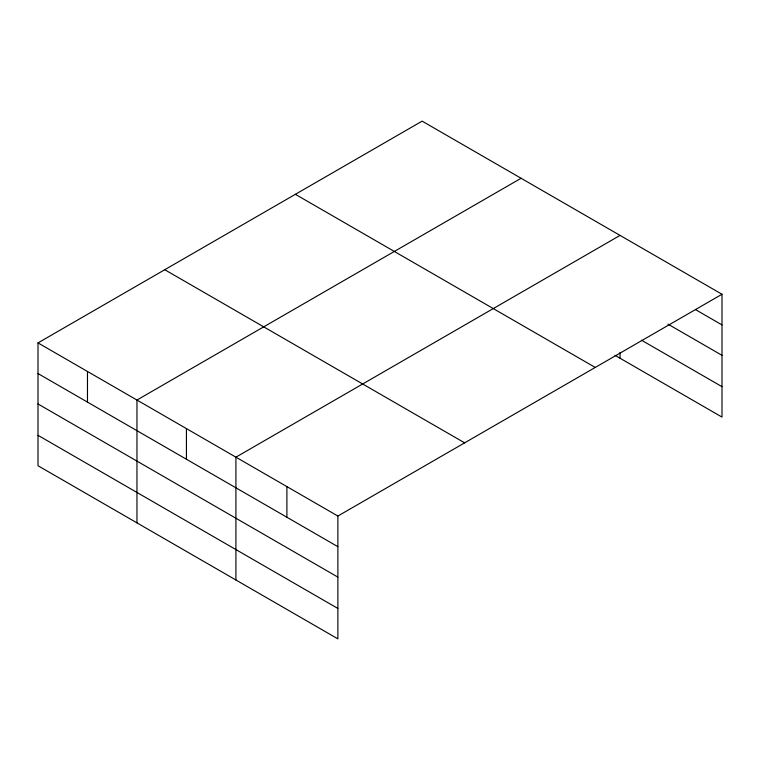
<?xml version="1.0" encoding="UTF-8"?>
<svg xmlns="http://www.w3.org/2000/svg" width="760" height="760" viewBox="0 0 760 760"><rect width="100%" height="100%" fill="white"/><g stroke="black" fill="none" stroke-linecap="round" stroke-linejoin="round"><path stroke-width="1.14" d="M722 294.262L422.123 121.135L38 342.902L38 465.737L337.877 638.865L337.877 516.04L722 294.262L722 417.097L614.992 355.319M521.084 178.267L136.961 400.035L136.961 522.87M620.046 235.4L235.913 457.168L235.913 580.003M695.495 309.605L722 324.909M667.964 324.13L722 355.328M641.45 340.166L722 386.669M295.365 194.313L595.241 367.45M164.758 269.724L464.635 442.852M38 342.902L337.877 516.04M38 373.549L337.877 546.678M38 403.969L337.877 577.106M38 435.318L337.877 608.447M620.046 352.383L620.046 358.235M286.9 486.6L286.9 517.246M186.438 428.602L186.438 459.249M87.476 371.469L87.476 402.116"/></g></svg>
